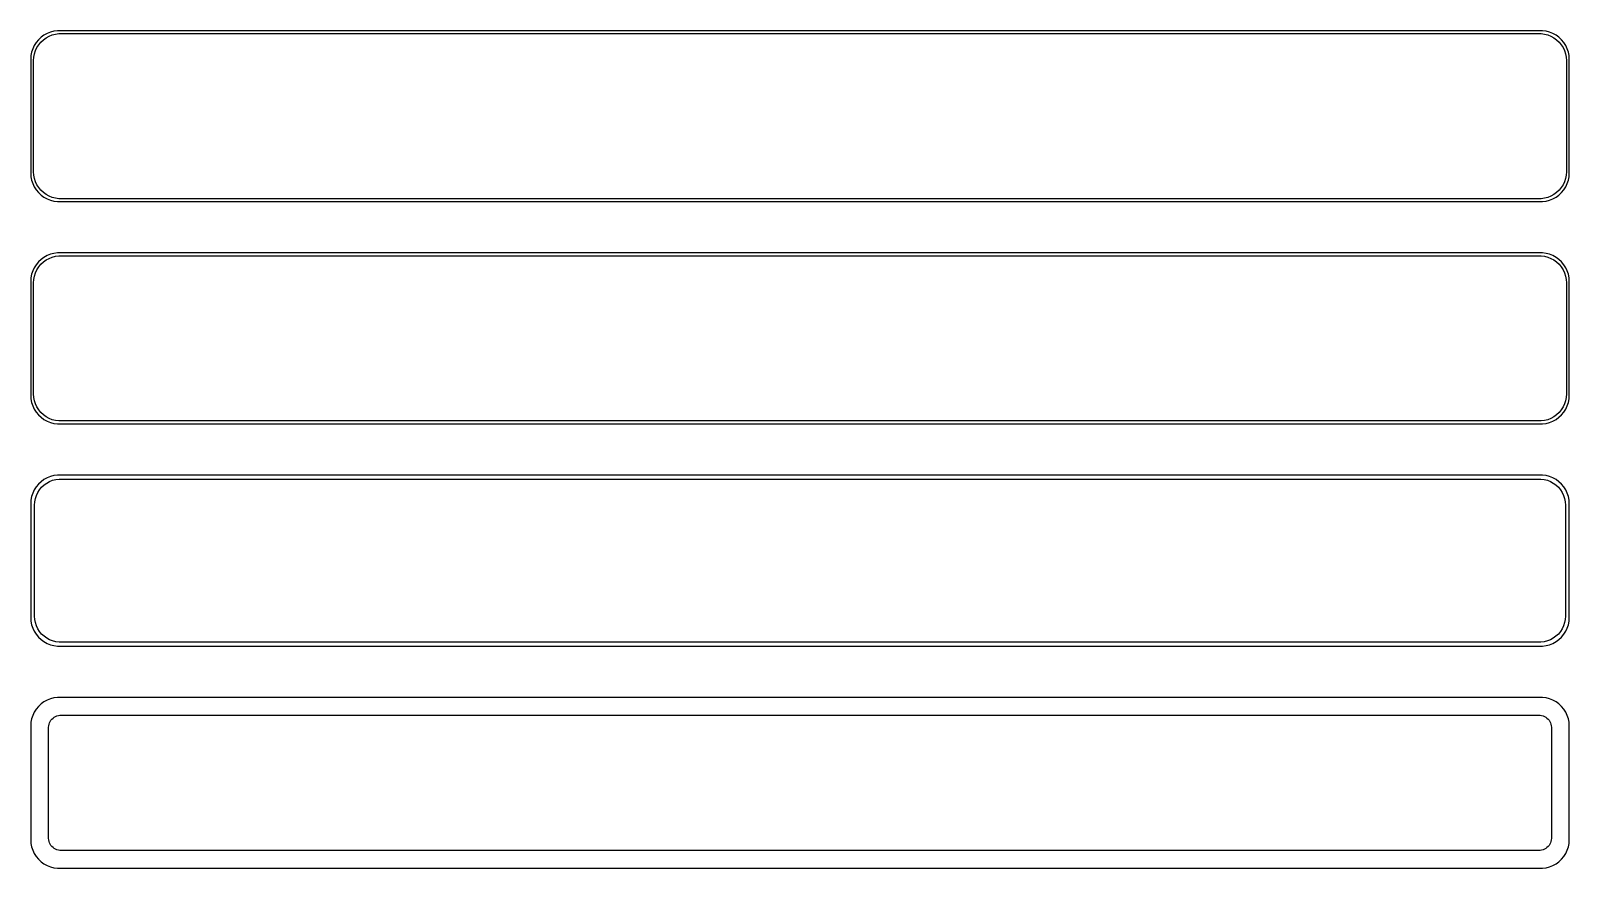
# Model space of a CAD drawing. Header units: metres. Extents: x -135 to 135, y 141 to 288.
import ezdxf

# ---------------------------------------------------------------- set-up
doc = ezdxf.new("R2010")
doc.units = ezdxf.units.M

msp = doc.modelspace()

# ---------------------------------------------------------------- linework, layer by layer
for p, q in [((-133.645, 286.423), (-134.045, 285.939)), ((-133.187, 286.853), (-133.645, 286.423)), ((-133.213, 286.002), (-132.778, 286.41)), ((-132.679, 287.222), (-133.187, 286.853)), ((-132.778, 286.41), (-132.295, 286.761)), ((-132.129, 287.524), (-132.679, 287.222)), ((-132.295, 286.761), (-131.772, 287.048)), ((-131.545, 287.755), (-132.129, 287.524)), ((-131.772, 287.048), (-131.218, 287.268)), ((-130.937, 287.911), (-131.545, 287.755)), ((-131.218, 287.268), (-130.64, 287.416)), ((-130.314, 287.99), (-130.937, 287.911)), ((-130.64, 287.416), (-130.048, 287.491)), ((130.314, 287.99), (-130.314, 287.99)), ((-130.048, 287.491), (130.048, 287.491)), ((130.048, 287.491), (130.64, 287.416)), ((130.937, 287.911), (130.314, 287.99)), ((130.64, 287.416), (131.218, 287.268)), ((131.545, 287.755), (130.937, 287.911)), ((131.218, 287.268), (131.772, 287.048)), ((132.129, 287.524), (131.545, 287.755)), ((131.772, 287.048), (132.295, 286.761)), ((132.679, 287.222), (132.129, 287.524)), ((132.295, 286.761), (132.778, 286.41)), ((133.187, 286.853), (132.679, 287.222)), ((132.778, 286.41), (133.213, 286.002)), ((133.645, 286.423), (133.187, 286.853)), ((134.045, 285.939), (133.645, 286.423)), ((-134.961, 283.627), (-135, 283)), ((-134.843, 284.243), (-134.961, 283.627)), ((-134.649, 284.841), (-134.843, 284.243)), ((-134.382, 285.409), (-134.649, 284.841)), ((-134.463, 283.345), (-134.351, 283.931)), ((-134.045, 285.939), (-134.382, 285.409)), ((-134.351, 283.931), (-134.166, 284.499)), ((-134.166, 284.499), (-133.912, 285.038)), ((-133.912, 285.038), (-133.593, 285.542)), ((-133.593, 285.542), (-133.213, 286.002)), ((133.213, 286.002), (133.593, 285.542)), ((133.593, 285.542), (133.912, 285.038)), ((133.912, 285.038), (134.166, 284.499)), ((134.382, 285.409), (134.045, 285.939)), ((134.166, 284.499), (134.351, 283.931)), ((134.351, 283.931), (134.463, 283.345)), ((134.649, 284.841), (134.382, 285.409)), ((134.843, 284.243), (134.649, 284.841)), ((134.961, 283.627), (134.843, 284.243)), ((135, 283), (134.961, 283.627)), ((-135, 283), (-135, 263)), ((-134.5, 282.75), (-134.463, 283.345)), ((-134.5, 263.25), (-134.5, 282.75)), ((134.463, 283.345), (134.5, 282.75)), ((134.5, 282.75), (134.5, 263.25)), ((135, 263), (135, 283)), ((-135, 263), (-134.961, 262.373)), ((-134.961, 262.373), (-134.843, 261.757)), ((-134.463, 262.655), (-134.5, 263.25)), ((-134.351, 262.069), (-134.463, 262.655)), ((-134.166, 261.501), (-134.351, 262.069)), ((134.351, 262.069), (134.166, 261.501)), ((134.463, 262.655), (134.351, 262.069)), ((134.5, 263.25), (134.463, 262.655)), ((134.843, 261.757), (134.961, 262.373)), ((134.961, 262.373), (135, 263)), ((-134.843, 261.757), (-134.649, 261.159)), ((-134.649, 261.159), (-134.382, 260.591)), ((-134.382, 260.591), (-134.045, 260.061)), ((-133.912, 260.962), (-134.166, 261.501)), ((-134.045, 260.061), (-133.645, 259.577)), ((-133.593, 260.458), (-133.912, 260.962)), ((-133.645, 259.577), (-133.187, 259.147)), ((-133.213, 259.998), (-133.593, 260.458)), ((-132.778, 259.59), (-133.213, 259.998)), ((-132.295, 259.239), (-132.778, 259.59)), ((-131.772, 258.952), (-132.295, 259.239)), ((132.295, 259.239), (131.772, 258.952)), ((132.778, 259.59), (132.295, 259.239)), ((133.213, 259.998), (132.778, 259.59)), ((133.187, 259.147), (133.645, 259.577)), ((133.593, 260.458), (133.213, 259.998)), ((133.912, 260.962), (133.593, 260.458)), ((133.645, 259.577), (134.045, 260.061)), ((134.166, 261.501), (133.912, 260.962)), ((134.045, 260.061), (134.382, 260.591)), ((134.382, 260.591), (134.649, 261.159)), ((134.649, 261.159), (134.843, 261.757)), ((-133.187, 259.147), (-132.679, 258.778)), ((-132.679, 258.778), (-132.129, 258.476)), ((-132.129, 258.476), (-131.545, 258.245)), ((-131.218, 258.732), (-131.772, 258.952)), ((-131.545, 258.245), (-130.937, 258.089)), ((-130.64, 258.584), (-131.218, 258.732)), ((-130.937, 258.089), (-130.314, 258.01)), ((-130.048, 258.509), (-130.64, 258.584)), ((-130.314, 258.01), (130.314, 258.01)), ((130.048, 258.509), (-130.048, 258.509)), ((130.64, 258.584), (130.048, 258.509)), ((130.314, 258.01), (130.937, 258.089)), ((131.218, 258.732), (130.64, 258.584)), ((130.937, 258.089), (131.545, 258.245)), ((131.772, 258.952), (131.218, 258.732)), ((131.545, 258.245), (132.129, 258.476)), ((132.129, 258.476), (132.679, 258.778)), ((132.679, 258.778), (133.187, 259.147)), ((-132.129, 248.524), (-132.679, 248.222)), ((-131.545, 248.755), (-132.129, 248.524)), ((-130.937, 248.911), (-131.545, 248.755)), ((-131.218, 248.268), (-130.64, 248.416)), ((-130.314, 248.99), (-130.937, 248.911)), ((-130.64, 248.416), (-130.048, 248.491)), ((130.314, 248.99), (-130.314, 248.99)), ((-130.048, 248.491), (130.048, 248.491)), ((130.048, 248.491), (130.64, 248.416)), ((130.937, 248.911), (130.314, 248.99)), ((130.64, 248.416), (131.218, 248.268)), ((131.545, 248.755), (130.937, 248.911)), ((132.129, 248.524), (131.545, 248.755)), ((132.679, 248.222), (132.129, 248.524)), ((-134.649, 245.841), (-134.843, 245.243)), ((-134.382, 246.409), (-134.649, 245.841)), ((-134.045, 246.939), (-134.382, 246.409)), ((-134.166, 245.499), (-133.912, 246.038)), ((-133.645, 247.423), (-134.045, 246.939)), ((-133.912, 246.038), (-133.593, 246.542)), ((-133.187, 247.853), (-133.645, 247.423)), ((-133.593, 246.542), (-133.213, 247.002)), ((-133.213, 247.002), (-132.778, 247.41)), ((-132.679, 248.222), (-133.187, 247.853)), ((-132.778, 247.41), (-132.295, 247.761)), ((-132.295, 247.761), (-131.772, 248.048)), ((-131.772, 248.048), (-131.218, 248.268)), ((131.218, 248.268), (131.772, 248.048)), ((131.772, 248.048), (132.295, 247.761)), ((132.295, 247.761), (132.778, 247.41)), ((133.187, 247.853), (132.679, 248.222)), ((132.778, 247.41), (133.213, 247.002)), ((133.645, 247.423), (133.187, 247.853)), ((133.213, 247.002), (133.593, 246.542)), ((133.593, 246.542), (133.912, 246.038)), ((134.045, 246.939), (133.645, 247.423)), ((133.912, 246.038), (134.166, 245.499)), ((134.382, 246.409), (134.045, 246.939)), ((134.649, 245.841), (134.382, 246.409)), ((134.843, 245.243), (134.649, 245.841)), ((-134.961, 244.627), (-135, 244)), ((-135, 244), (-135, 224)), ((-134.843, 245.243), (-134.961, 244.627)), ((-134.5, 243.75), (-134.463, 244.345)), ((-134.5, 224.25), (-134.5, 243.75)), ((-134.463, 244.345), (-134.351, 244.931)), ((-134.351, 244.931), (-134.166, 245.499)), ((134.166, 245.499), (134.351, 244.931)), ((134.351, 244.931), (134.463, 244.345)), ((134.463, 244.345), (134.5, 243.75)), ((134.5, 243.75), (134.5, 224.25)), ((134.961, 244.627), (134.843, 245.243)), ((135, 244), (134.961, 244.627)), ((135, 224), (135, 244)), ((-134.463, 223.655), (-134.5, 224.25)), ((134.5, 224.25), (134.463, 223.655)), ((-135, 224), (-134.961, 223.373)), ((-134.961, 223.373), (-134.843, 222.757)), ((-134.843, 222.757), (-134.649, 222.159)), ((-134.649, 222.159), (-134.382, 221.591)), ((-134.351, 223.069), (-134.463, 223.655)), ((-134.382, 221.591), (-134.045, 221.061)), ((-134.166, 222.501), (-134.351, 223.069)), ((-133.912, 221.962), (-134.166, 222.501)), ((-133.593, 221.458), (-133.912, 221.962)), ((-133.213, 220.998), (-133.593, 221.458)), ((133.593, 221.458), (133.213, 220.998)), ((133.912, 221.962), (133.593, 221.458)), ((134.166, 222.501), (133.912, 221.962)), ((134.045, 221.061), (134.382, 221.591)), ((134.351, 223.069), (134.166, 222.501)), ((134.463, 223.655), (134.351, 223.069)), ((134.382, 221.591), (134.649, 222.159)), ((134.649, 222.159), (134.843, 222.757)), ((134.843, 222.757), (134.961, 223.373)), ((134.961, 223.373), (135, 224)), ((-134.045, 221.061), (-133.645, 220.577)), ((-133.645, 220.577), (-133.187, 220.147)), ((-132.778, 220.59), (-133.213, 220.998)), ((-133.187, 220.147), (-132.679, 219.778)), ((-132.295, 220.239), (-132.778, 220.59)), ((-132.679, 219.778), (-132.129, 219.476)), ((-131.772, 219.952), (-132.295, 220.239)), ((-132.129, 219.476), (-131.545, 219.245)), ((-131.218, 219.732), (-131.772, 219.952)), ((-131.545, 219.245), (-130.937, 219.089)), ((-130.64, 219.584), (-131.218, 219.732)), ((-130.937, 219.089), (-130.314, 219.01)), ((-130.048, 219.509), (-130.64, 219.584)), ((-130.314, 219.01), (130.314, 219.01)), ((130.048, 219.509), (-130.048, 219.509)), ((130.64, 219.584), (130.048, 219.509)), ((130.314, 219.01), (130.937, 219.089)), ((131.218, 219.732), (130.64, 219.584)), ((130.937, 219.089), (131.545, 219.245)), ((131.772, 219.952), (131.218, 219.732)), ((131.545, 219.245), (132.129, 219.476)), ((132.295, 220.239), (131.772, 219.952)), ((132.129, 219.476), (132.679, 219.778)), ((132.778, 220.59), (132.295, 220.239)), ((132.679, 219.778), (133.187, 220.147)), ((133.213, 220.998), (132.778, 220.59)), ((133.187, 220.147), (133.645, 220.577)), ((133.645, 220.577), (134.045, 221.061)), ((-134.045, 207.939), (-134.382, 207.409)), ((-133.645, 208.423), (-134.045, 207.939)), ((-133.187, 208.853), (-133.645, 208.423)), ((-132.679, 209.222), (-133.187, 208.853)), ((-133.088, 207.884), (-132.668, 208.278)), ((-132.129, 209.524), (-132.679, 209.222)), ((-132.668, 208.278), (-132.203, 208.616)), ((-132.203, 208.616), (-131.699, 208.893)), ((-131.545, 209.755), (-132.129, 209.524)), ((-131.699, 208.893), (-131.165, 209.104)), ((-130.937, 209.911), (-131.545, 209.755)), ((-131.165, 209.104), (-130.608, 209.247)), ((-130.314, 209.99), (-130.937, 209.911)), ((-130.608, 209.247), (-130.037, 209.319)), ((130.314, 209.99), (-130.314, 209.99)), ((-130.037, 209.319), (130.037, 209.319)), ((130.037, 209.319), (130.608, 209.247)), ((130.937, 209.911), (130.314, 209.99)), ((130.608, 209.247), (131.165, 209.104)), ((131.545, 209.755), (130.937, 209.911)), ((131.165, 209.104), (131.699, 208.893)), ((132.129, 209.524), (131.545, 209.755)), ((131.699, 208.893), (132.203, 208.616)), ((132.679, 209.222), (132.129, 209.524)), ((132.203, 208.616), (132.668, 208.278)), ((132.668, 208.278), (133.088, 207.884)), ((133.187, 208.853), (132.679, 209.222)), ((133.645, 208.423), (133.187, 208.853)), ((134.045, 207.939), (133.645, 208.423)), ((134.382, 207.409), (134.045, 207.939)), ((-134.961, 205.627), (-135, 205)), ((-134.843, 206.243), (-134.961, 205.627)), ((-134.649, 206.841), (-134.843, 206.243)), ((-134.382, 207.409), (-134.649, 206.841)), ((-134.328, 204.75), (-134.292, 205.324)), ((-134.292, 205.324), (-134.185, 205.889)), ((-134.185, 205.889), (-134.007, 206.435)), ((-134.007, 206.435), (-133.762, 206.956)), ((-133.762, 206.956), (-133.454, 207.441)), ((-133.454, 207.441), (-133.088, 207.884)), ((133.088, 207.884), (133.454, 207.441)), ((133.454, 207.441), (133.762, 206.956)), ((133.762, 206.956), (134.007, 206.435)), ((134.007, 206.435), (134.185, 205.889)), ((134.185, 205.889), (134.292, 205.324)), ((134.292, 205.324), (134.328, 204.75)), ((134.649, 206.841), (134.382, 207.409)), ((134.843, 206.243), (134.649, 206.841)), ((134.961, 205.627), (134.843, 206.243)), ((135, 205), (134.961, 205.627)), ((-135, 205), (-135, 185)), ((-134.328, 185.25), (-134.328, 204.75)), ((134.328, 204.75), (134.328, 185.25)), ((135, 185), (135, 205)), ((-135, 185), (-134.961, 184.373)), ((-134.961, 184.373), (-134.843, 183.757)), ((-134.843, 183.757), (-134.649, 183.159)), ((-134.292, 184.676), (-134.328, 185.25)), ((-134.185, 184.111), (-134.292, 184.676)), ((-134.007, 183.565), (-134.185, 184.111)), ((134.185, 184.111), (134.007, 183.565)), ((134.292, 184.676), (134.185, 184.111)), ((134.328, 185.25), (134.292, 184.676)), ((134.649, 183.159), (134.843, 183.757)), ((134.843, 183.757), (134.961, 184.373)), ((134.961, 184.373), (135, 185)), ((-134.649, 183.159), (-134.382, 182.591)), ((-134.382, 182.591), (-134.045, 182.061)), ((-134.045, 182.061), (-133.645, 181.577)), ((-133.762, 183.044), (-134.007, 183.565)), ((-133.454, 182.559), (-133.762, 183.044)), ((-133.645, 181.577), (-133.187, 181.147)), ((-133.088, 182.116), (-133.454, 182.559)), ((-133.187, 181.147), (-132.679, 180.778)), ((-132.668, 181.722), (-133.088, 182.116)), ((-132.203, 181.384), (-132.668, 181.722)), ((-131.699, 181.107), (-132.203, 181.384)), ((-131.165, 180.896), (-131.699, 181.107)), ((131.699, 181.107), (131.165, 180.896)), ((132.203, 181.384), (131.699, 181.107)), ((132.668, 181.722), (132.203, 181.384)), ((133.088, 182.116), (132.668, 181.722)), ((132.679, 180.778), (133.187, 181.147)), ((133.454, 182.559), (133.088, 182.116)), ((133.187, 181.147), (133.645, 181.577)), ((133.762, 183.044), (133.454, 182.559)), ((133.645, 181.577), (134.045, 182.061)), ((134.007, 183.565), (133.762, 183.044)), ((134.045, 182.061), (134.382, 182.591)), ((134.382, 182.591), (134.649, 183.159)), ((-132.679, 180.778), (-132.129, 180.476)), ((-132.129, 180.476), (-131.545, 180.245)), ((-131.545, 180.245), (-130.937, 180.089)), ((-130.608, 180.753), (-131.165, 180.896)), ((-130.937, 180.089), (-130.314, 180.01)), ((-130.037, 180.681), (-130.608, 180.753)), ((-130.314, 180.01), (130.314, 180.01)), ((130.037, 180.681), (-130.037, 180.681)), ((130.608, 180.753), (130.037, 180.681)), ((130.314, 180.01), (130.937, 180.089)), ((131.165, 180.896), (130.608, 180.753)), ((130.937, 180.089), (131.545, 180.245)), ((131.545, 180.245), (132.129, 180.476)), ((132.129, 180.476), (132.679, 180.778)), ((-132.679, 170.222), (-133.187, 169.853)), ((-132.129, 170.524), (-132.679, 170.222)), ((-131.545, 170.755), (-132.129, 170.524)), ((-130.937, 170.911), (-131.545, 170.755)), ((-130.314, 170.99), (-130.937, 170.911)), ((130.314, 170.99), (-130.314, 170.99)), ((130.937, 170.911), (130.314, 170.99)), ((131.545, 170.755), (130.937, 170.911)), ((132.129, 170.524), (131.545, 170.755)), ((132.679, 170.222), (132.129, 170.524)), ((133.187, 169.853), (132.679, 170.222)), ((-134.649, 167.841), (-134.843, 167.243)), ((-134.382, 168.409), (-134.649, 167.841)), ((-134.045, 168.939), (-134.382, 168.409)), ((-133.645, 169.423), (-134.045, 168.939)), ((-133.187, 169.853), (-133.645, 169.423)), ((-131.095, 167.375), (-130.88, 167.531)), ((-130.88, 167.531), (-130.648, 167.659)), ((-130.648, 167.659), (-130.402, 167.756)), ((-130.402, 167.756), (-130.145, 167.822)), ((-130.145, 167.822), (-129.882, 167.855)), ((-129.882, 167.855), (129.882, 167.855)), ((129.882, 167.855), (130.145, 167.822)), ((130.145, 167.822), (130.402, 167.756)), ((130.402, 167.756), (130.648, 167.659)), ((130.648, 167.659), (130.88, 167.531)), ((130.88, 167.531), (131.095, 167.375)), ((133.645, 169.423), (133.187, 169.853)), ((134.045, 168.939), (133.645, 169.423)), ((134.382, 168.409), (134.045, 168.939)), ((134.649, 167.841), (134.382, 168.409)), ((134.843, 167.243), (134.649, 167.841)), ((-134.961, 166.627), (-135, 166)), ((-135, 166), (-135, 146)), ((-134.843, 167.243), (-134.961, 166.627)), ((-131.86, 165.75), (-131.843, 166.014)), ((-131.86, 146.25), (-131.86, 165.75)), ((-131.843, 166.014), (-131.793, 166.275)), ((-131.793, 166.275), (-131.711, 166.527)), ((-131.711, 166.527), (-131.599, 166.766)), ((-131.599, 166.766), (-131.457, 166.99)), ((-131.457, 166.99), (-131.288, 167.194)), ((-131.288, 167.194), (-131.095, 167.375)), ((131.095, 167.375), (131.288, 167.194)), ((131.288, 167.194), (131.457, 166.99)), ((131.457, 166.99), (131.599, 166.766)), ((131.599, 166.766), (131.711, 166.527)), ((131.711, 166.527), (131.793, 166.275)), ((131.793, 166.275), (131.843, 166.014)), ((131.843, 166.014), (131.86, 165.75)), ((131.86, 165.75), (131.86, 146.25)), ((134.961, 166.627), (134.843, 167.243)), ((135, 166), (134.961, 166.627)), ((135, 146), (135, 166)), ((-135, 146), (-134.961, 145.373)), ((-131.843, 145.986), (-131.86, 146.25)), ((-131.793, 145.725), (-131.843, 145.986)), ((131.843, 145.986), (131.793, 145.725)), ((131.86, 146.25), (131.843, 145.986)), ((134.961, 145.373), (135, 146)), ((-134.961, 145.373), (-134.843, 144.757)), ((-134.843, 144.757), (-134.649, 144.159)), ((-134.649, 144.159), (-134.382, 143.591)), ((-134.382, 143.591), (-134.045, 143.061)), ((-131.711, 145.473), (-131.793, 145.725)), ((-131.599, 145.234), (-131.711, 145.473)), ((-131.457, 145.01), (-131.599, 145.234)), ((-131.288, 144.806), (-131.457, 145.01)), ((-131.095, 144.625), (-131.288, 144.806)), ((-130.88, 144.469), (-131.095, 144.625)), ((-130.648, 144.341), (-130.88, 144.469)), ((-130.402, 144.244), (-130.648, 144.341)), ((-130.145, 144.178), (-130.402, 144.244)), ((-129.882, 144.145), (-130.145, 144.178)), ((129.882, 144.145), (-129.882, 144.145)), ((130.145, 144.178), (129.882, 144.145)), ((130.402, 144.244), (130.145, 144.178)), ((130.648, 144.341), (130.402, 144.244)), ((130.88, 144.469), (130.648, 144.341)), ((131.095, 144.625), (130.88, 144.469)), ((131.288, 144.806), (131.095, 144.625)), ((131.457, 145.01), (131.288, 144.806)), ((131.599, 145.234), (131.457, 145.01)), ((131.711, 145.473), (131.599, 145.234)), ((131.793, 145.725), (131.711, 145.473)), ((134.045, 143.061), (134.382, 143.591)), ((134.382, 143.591), (134.649, 144.159)), ((134.649, 144.159), (134.843, 144.757)), ((134.843, 144.757), (134.961, 145.373)), ((-134.045, 143.061), (-133.645, 142.577)), ((-133.645, 142.577), (-133.187, 142.147)), ((-133.187, 142.147), (-132.679, 141.778)), ((-132.679, 141.778), (-132.129, 141.476)), ((-132.129, 141.476), (-131.545, 141.245)), ((-131.545, 141.245), (-130.937, 141.089)), ((-130.937, 141.089), (-130.314, 141.01)), ((-130.314, 141.01), (130.314, 141.01)), ((130.314, 141.01), (130.937, 141.089)), ((130.937, 141.089), (131.545, 141.245)), ((131.545, 141.245), (132.129, 141.476)), ((132.129, 141.476), (132.679, 141.778)), ((132.679, 141.778), (133.187, 142.147)), ((133.187, 142.147), (133.645, 142.577)), ((133.645, 142.577), (134.045, 143.061))]:
    msp.add_line(p, q)

doc.saveas('drawing.dxf')
